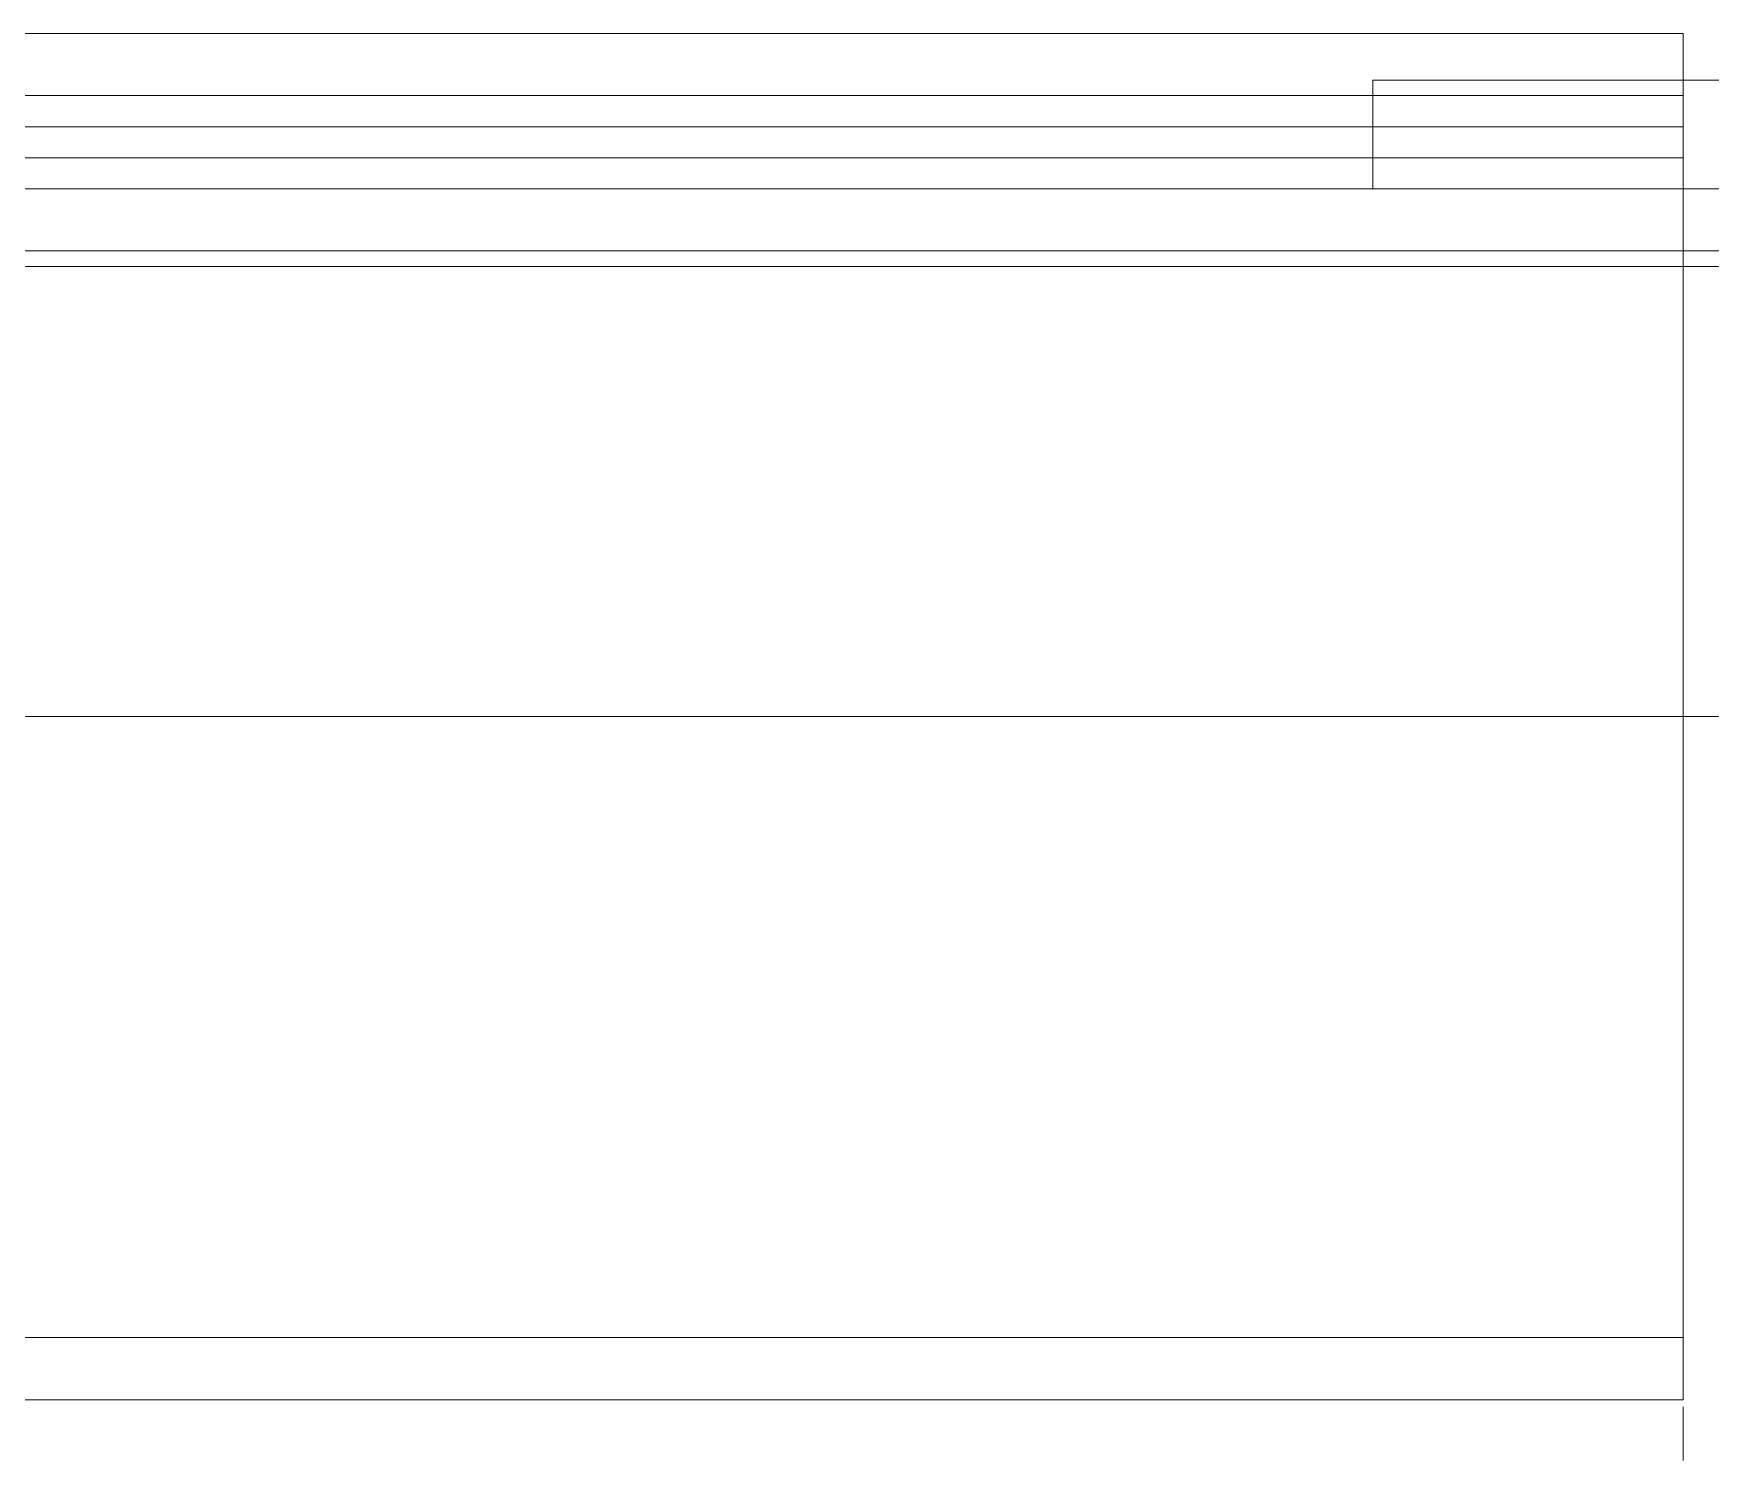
# Model space of a CAD drawing. Header units: millimetres. Extents: x -1970 to 59977, y -65068 to 6837.
# Drawn here: x 532.5 to 748.5, y -62412.9 to -62230 of the extents above; entities that cross this region are included whole.
import ezdxf

# ---------------------------------------------------------------- set-up
doc = ezdxf.new("R2010")
doc.units = ezdxf.units.MM
doc.layers.add('R22_BASE_frontal', color=7, linetype='Continuous', lineweight=0)

msp = doc.modelspace()

# ---------------------------------------------------------------- linework, layer by layer
at = {"layer": 'R22_BASE_frontal'}
for p, q in [((245, -62230), (745, -62230)), ((745, -62230), (745, -62232.206)), ((745, -62232.206), (745, -62238.715)), ((705, -62250), (705, -62236)), ((705, -62236), (925, -62236)), ((705, -62236), (815, -62236)), ((245, -62238), (745, -62238)), ((745, -62238), (745, -62240.006)), ((745, -62240.325), (745, -62238)), ((745, -62242), (745, -62238)), ((745, -62243.199), (745, -62238.583)), ((745, -62238.715), (745, -62249.199)), ((745, -62240.006), (745, -62245.922)), ((745, -62247.164), (745, -62240.325)), ((245, -62242), (745, -62242)), ((745, -62246), (745, -62242)), ((745, -62252.161), (745, -62243.199)), ((245, -62246), (745, -62246)), ((745, -62245.922), (745, -62255.453)), ((745, -62250), (745, -62246)), ((745, -62258.119), (745, -62247.164)), ((195, -62250), (795, -62250)), ((245, -62250), (745, -62250)), ((285, -62250), (705, -62250)), ((705, -62250), (835, -62250)), ((705, -62250), (815, -62250)), ((745, -62249.199), (745, -62263.133)), ((745, -62264.95), (745, -62252.161)), ((745, -62255.453), (745, -62268.121)), ((195, -62258), (795, -62258)), ((745, -62272.555), (745, -62258.119)), ((5, -62260), (985, -62260)), ((5, -62260), (835, -62260)), ((745, -62263.133), (745, -62279.818)), ((745, -62280.822), (745, -62264.95)), ((745, -62268.121), (745, -62283.289)), ((745, -62289.632), (745, -62272.555)), ((745, -62279.818), (745, -62298.418)), ((745, -62298.855), (745, -62280.822)), ((745, -62283.289), (745, -62300.198)), ((745, -62308.357), (745, -62289.632)), ((745, -62298.454), (745, -62293.627)), ((745, -62298.418), (745, -62318)), ((745, -62307.153), (745, -62298.454)), ((745, -62318), (745, -62298.855)), ((745, -62300.198), (745, -62318)), ((745, -62318), (745, -62307.153)), ((745, -62327.643), (745, -62308.357)), ((745, -62318), (245, -62318)), ((805, -62318), (745, -62318)), ((745, -62318), (745, -62337.145)), ((745, -62318), (745, -62328.847)), ((745, -62318), (745, -62337.582)), ((745, -62318), (745, -62335.802)), ((745, -62346.368), (745, -62327.643)), ((745, -62328.847), (745, -62337.546)), ((745, -62335.802), (745, -62352.711)), ((745, -62337.145), (745, -62355.178)), ((745, -62337.546), (745, -62342.373)), ((745, -62337.582), (745, -62356.182)), ((745, -62363.445), (745, -62346.368)), ((745, -62352.711), (745, -62367.879)), ((745, -62355.178), (745, -62371.05)), ((745, -62356.182), (745, -62372.867)), ((745, -62377.881), (745, -62363.445)), ((745, -62367.879), (745, -62380.547)), ((745, -62371.05), (745, -62383.839)), ((745, -62372.867), (745, -62386.801)), ((745, -62388.836), (745, -62377.881)), ((745, -62380.547), (745, -62390.078)), ((745, -62383.839), (745, -62392.801)), ((745, -62386.801), (745, -62397.285)), ((745, -62395.675), (745, -62388.836)), ((745, -62390.078), (745, -62395.994)), ((745, -62392.801), (745, -62397.417)), ((745, -62398), (745, -62395.675)), ((245, -62398), (745, -62398)), ((745, -62395.994), (745, -62398)), ((745, -62397.285), (745, -62403.794)), ((745, -62403.794), (745, -62406)), ((245, -62406), (745, -62406)), ((745, -62413.854), (745, -62406.903))]:
    msp.add_line(p, q, dxfattribs=at)

doc.saveas('drawing.dxf')
